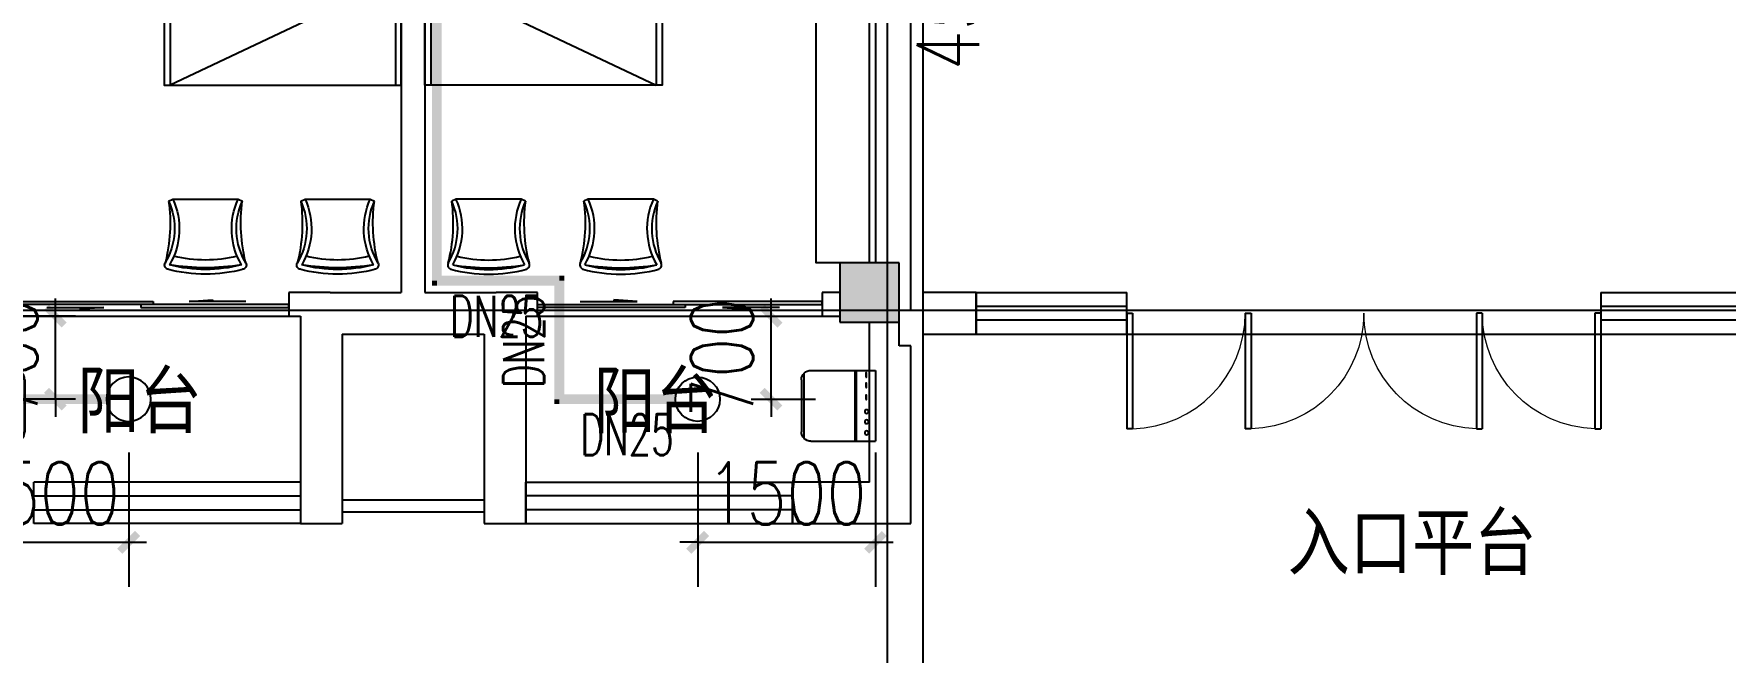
# Model space of a CAD drawing. Extents: x 0 to 2838408, y -923048 to 203859.
# Drawn here: x 2722063 to 2736331, y -689426 to -684208 of the extents above; entities that cross this region are included whole.
import ezdxf

# ---------------------------------------------------------------- set-up
doc = ezdxf.new("R2010")
doc.units = 0
doc.header["$LTSCALE"] = 1000
for name, color, linetype in [('A-Fixt', 81, 'Continuous'), ('COLUMN', 9, 'Continuous'), ('DIM_喷淋', 3, 'Continuous'), ('DOTE', 8, 'Continuous'), ('E2-栏杆', 92, 'Continuous'), ('EQUIP_喷头', 7, 'Continuous'), ('PIPE-喷淋', 6, 'Continuous'), ('PUB_HATCH', 8, 'Continuous'), ('PUB_TEXT', 7, 'Continuous'), ('TEXT_喷淋', 7, 'Continuous'), ('TWT_DIM', 3, 'Continuous'), ('WALL', 9, 'Continuous'), ('WINDOW', 4, 'Continuous'), ('XREF', 8, 'Continuous'), ('配景', 3, 'Continuous')]:
    doc.layers.add(name, color=color, linetype=linetype)
doc.styles.add('_TCH_DIM_T3', font='SIMPLEX', dxfattribs={"width": 0.75, "bigfont": 'HZTXT'})
doc.styles.add('_TWT_PIPEDN', font='SIMPLEX', dxfattribs={"width": 0.8, "height": 2.3, "bigfont": 'HZTXT'})
doc.styles.get("Standard").update_dxf_attribs({"font": 'geniso.shx', "bigfont": 'hztxt.shx'})
doc.dimstyles.new('_TWT_ARCH&&150', dxfattribs={"dimtxt": 525, "dimasz": 150, "dimexe": 375, "dimexo": 450, "dimgap": 150, "dimtad": 1, "dimdec": 0, "dimzin": 0, "dimdsep": 46, "dimtxsty": '_TCH_DIM_T3', "dimblk": 'ARCHTICK', "dimcen": 0.09, "dimclrt": 7, "dimazin": 2, "dimtfac": 1, "dimtdec": 0, "dimtix": 1, "dimtmove": 2, "dimatfit": 3, "dimfxl": 1, "dimtolj": 1, "dimtzin": 0, "dimarcsym": 0})

# ---------------------------------------------------------------- blocks, each defined once
blk = doc.blocks.new('单人床')
at = {"layer": 'A-Fixt'}
for p, q in [((47774, 13973), (48674, 13973)), ((47774, 12073), (48674, 13973)), ((47774, 12073), (48674, 12073))]:
    blk.add_line(p, q, dxfattribs=at)
blk.add_lwpolyline([(47774, 14023), (48674, 14023), (48674, 12023), (47774, 12023), (47774, 14023)], dxfattribs=at)
blk = doc.blocks.new('CH_AP01')
for p, q in [((-311, 17), (-275, 0)), ((-275, 0), (275, 0)), ((275, 0), (311, 17))]:
    blk.add_line(p, q)
for centre, radius, start, end in [((-307, 555), 37.8, 100.1859, 202.8359), ((0, -579), 1213, 74.7104, 105.2896), ((0, -579), 1173, 75.0287, 104.9713), ((0, -1278), 1857, 80.611, 99.389), ((307, 555), 37.8, 337.1641, 79.8141), ((-1658, 202), 1360, 352.1659, 14.4283), ((-824, 250), 563, 335.5038, 31.0903), ((-824, 250), 603, 335.5038, 30.2691), ((0, -579), 1093, 75.8767, 104.1233), ((824, 250), 603, 149.7309, 204.4962), ((824, 250), 563, 148.9097, 204.4962), ((1658, 202), 1360, 165.5717, 187.8341)]:
    blk.add_arc(centre, radius, start, end)
blk = doc.blocks.new('A$C61295E98')
at = {"color": 3}
for p, q in [((544, 598), (0, 598)), ((0, 598), (0, 0)), ((161, 598), (161, 0)), ((170, 0), (170, 598)), ((603, 572), (603, 26)), ((624, 518), (624, 80)), ((544, 0), (0, 0))]:
    blk.add_line(p, q, dxfattribs=at)
for points in [[(82, 540), (75, 540), (75, 577), (82, 577)], [(82, 453), (75, 453), (75, 490), (82, 490)], [(82, 353), (75, 353), (75, 389), (82, 389)]]:
    blk.add_lwpolyline(points, close=True, dxfattribs=at)
for centre in [(74, 250), (74, 164), (74, 71)]:
    blk.add_circle(centre, 15.7, dxfattribs=at)
for centre, start, end in [((544, 518), 360, 90), ((544, 80), 270, 0)]:
    blk.add_arc(centre, 80, start, end, dxfattribs=at)
blk = doc.blocks.new('宿舍')
at = {"layer": 'A-Fixt'}
for p, q in [((47854, 13802), (48354, 15702)), ((48354, 13802), (47854, 15702)), ((47854, 13802), (48354, 13802))]:
    blk.add_line(p, q, dxfattribs=at)
for points in [[(47854, 8602), (48354, 8602), (48354, 15702), (47854, 15702)], [(47854, 10676), (47970, 10676), (47970, 11743), (47854, 11743)]]:
    blk.add_lwpolyline(points, close=True, dxfattribs=at)
at = {"xscale": -1, "rotation": 90}
for p in [(63677, 60475), (63677, 58775)]:
    blk.add_blockref('单人床', p, dxfattribs=at)
at = {"layer": 'A-Fixt', "xscale": -1, "rotation": 180}
for p in [(50002, 9140), (51117, 9140)]:
    blk.add_blockref('CH_AP01', p, dxfattribs=at)
at = {"layer": '配景', "color": 252}
blk.add_blockref('A$C61295E98', (47854, 7097), dxfattribs=at)
blk = doc.blocks.new('$WINLIB2D$00000001')
at = {"color": 0}
for points in [[(-0.5, 0.5), (-0.5, -0.5)], [(-0.5, 0.5), (0.5, 0.5)], [(0.5, -0.5), (0.5, 0.5)], [(0.5, 0.1667), (-0.5, 0.1667)], [(0.5, -0.1667), (-0.5, -0.1667)], [(-0.5, -0.5), (0.5, -0.5)]]:
    blk.add_lwpolyline(points, dxfattribs=at)
blk = doc.blocks.new('$DorLib2D$00000131')
at = {"color": 0, "linetype": 'Continuous'}
for p, q in [((0.15, 0.125), (0.2319, 0.1973)), ((0.2319, 0.1973), (0.2319, 0.125)), ((-0.5, 0.125), (-0.5, 0)), ((0.0192, 0.125), (-0.5, 0.125)), ((0.0192, 0), (0.0192, 0.125)), ((0.35, 0.125), (0.15, 0.125)), ((-0.5, 0), (0.0192, 0)), ((-0.024, 0), (0.5, 0)), ((-0.024, -0.125), (-0.024, 0)), ((0.5, 0), (0.5, -0.125)), ((-0.35, -0.125), (-0.15, -0.125)), ((-0.2319, -0.1973), (-0.2319, -0.125)), ((-0.15, -0.125), (-0.2319, -0.1973)), ((0.5, -0.125), (-0.024, -0.125))]:
    blk.add_line(p, q, dxfattribs=at)
blk = doc.blocks.new('$DorLib2D$00000001')
for p, q in [((0.45, 0.975), (0.5, 0.975)), ((0.45, 0), (0.45, 0.975)), ((0.5, 0), (0.5, 0.975)), ((0.5, 0), (0.45, 0))]:
    blk.add_line(p, q)
at = {"lineweight": 13}
blk.add_arc((0.475, 0), 0.975, 91.4693, 180, dxfattribs=at)
blk = doc.blocks.new('$DorLib2D$00000002')
for p, q in [((-0.5, 0), (-0.5, 0.4875)), ((-0.475, 0.4875), (-0.5, 0.4875)), ((-0.475, 0), (-0.475, 0.4875)), ((0.475, 0), (0.475, 0.4875)), ((0.475, 0.4875), (0.5, 0.4875)), ((0.5, 0), (0.5, 0.4875)), ((-0.5, 0), (-0.475, 0)), ((0.5, 0), (0.475, 0))]:
    blk.add_line(p, q)
at = {"lineweight": 13}
for centre, start, end in [((-0.4875, 0), 0, 88.53072), ((0.4875, 0), 91.46928, 180)]:
    blk.add_arc(centre, 0.4875, start, end, dxfattribs=at)
blk = doc.blocks.new('4F1')
at = {"layer": 'PUB_HATCH'}
blk.add_hatch(color=256, dxfattribs=at).paths.add_polyline_path([(2393316.7, -686141.3), (2392816.7, -686141.3), (2392816.7, -686641.3), (2393316.7, -686641.3)])
at = {"layer": 'COLUMN'}
for p, q in [((2393316.7, -686141.3), (2392816.7, -686141.3)), ((2392816.7, -686141.3), (2392816.7, -686641.3)), ((2393316.7, -686641.3), (2393316.7, -686141.3)), ((2392816.7, -686641.3), (2393316.7, -686641.3))]:
    blk.add_line(p, q, dxfattribs=at)
at = {"layer": 'DOTE'}
for p, q in [((2393216.7, -606941.3), (2393216.7, -690141.3)), ((2393516.7, -606941.3), (2393516.7, -690141.3)), ((2343216.7, -686541.3), (2453916.7, -686541.3)), ((2343216.7, -686541.3), (2453916.7, -686541.3))]:
    blk.add_line(p, q, dxfattribs=at)
at = {"layer": 'E2-栏杆'}
for points in [[(2388616.7, -688141.3), (2389816.7, -688141.3)], [(2388616.7, -688241.3), (2389816.7, -688241.3)]]:
    blk.add_lwpolyline(points, dxfattribs=at)
at = {"layer": 'WALL'}
for p, q in [((2389116.7, -681441.3), (2389116.7, -686391.3)), ((2389316.7, -681441.3), (2389316.7, -686391.3)), ((2393066.7, -686141.3), (2393066.7, -684041.3)), ((2393416.7, -686541.3), (2393416.7, -684041.3)), ((2388516.7, -686391.3), (2388166.7, -686391.3)), ((2388166.7, -686391.3), (2388166.7, -686591.3)), ((2388516.7, -686391.3), (2389116.7, -686391.3)), ((2389316.7, -686391.3), (2389916.7, -686391.3)), ((2390266.7, -686391.3), (2389916.7, -686391.3)), ((2390266.7, -686591.3), (2390266.7, -686391.3)), ((2392816.7, -686391.3), (2392666.7, -686391.3)), ((2392666.7, -686391.3), (2392666.7, -686591.3)), ((2393966.7, -686391.3), (2393516.7, -686391.3)), ((2393516.7, -686391.3), (2393516.7, -686741.3)), ((2393966.7, -686741.3), (2393966.7, -686391.3)), ((2388166.7, -686591.3), (2388266.7, -686591.3)), ((2388266.7, -686591.3), (2388266.7, -687991.3)), ((2390166.7, -686591.3), (2390266.7, -686591.3)), ((2390166.7, -686591.3), (2390166.7, -687991.3)), ((2392666.7, -686591.3), (2392816.7, -686591.3)), ((2393316.7, -686541.3), (2393416.7, -686541.3)), ((2388616.7, -686741.3), (2389216.7, -686741.3)), ((2388616.7, -686741.3), (2388616.7, -688341.3)), ((2389216.7, -686741.3), (2389816.7, -686741.3)), ((2389816.7, -686741.3), (2389816.7, -688341.3)), ((2393066.7, -686841.3), (2393066.7, -686641.3)), ((2393316.7, -686841.3), (2393316.7, -686641.3)), ((2393516.7, -686741.3), (2393966.7, -686741.3)), ((2393066.7, -687991.3), (2393066.7, -686841.3)), ((2393416.7, -686841.3), (2393316.7, -686841.3)), ((2393416.7, -688341.3), (2393416.7, -686841.3)), ((2388266.7, -687991.3), (2388266.7, -688341.3)), ((2390166.7, -688341.3), (2390166.7, -687991.3)), ((2393066.7, -687991.3), (2392416.7, -687991.3)), ((2392416.7, -687991.3), (2392416.7, -688341.3)), ((2388266.7, -688341.3), (2388616.7, -688341.3)), ((2389816.7, -688341.3), (2390166.7, -688341.3)), ((2392416.7, -688341.3), (2393416.7, -688341.3))]:
    blk.add_line(p, q, dxfattribs=at)
at = {"layer": 'WINDOW'}
for p, q in [((2385766.7, -686591.3), (2388166.7, -686591.3)), ((2390266.7, -686591.3), (2392666.7, -686591.3)), ((2395236.7, -686741.3), (2396236.7, -686741.3)), ((2396236.7, -686741.3), (2398236.7, -686741.3)), ((2398236.7, -686741.3), (2399236.7, -686741.3))]:
    blk.add_line(p, q, dxfattribs=at)
blk.add_blockref('宿舍', (2337462.9, -694743))
at = {"xscale": -1, "rotation": 359.9999999999999}
blk.add_blockref('宿舍', (2440970.6, -694743), dxfattribs=at)
at = {"layer": 'WINDOW'}
for name, p, xscale, yscale, zscale in [('$DorLib2D$00000131', (2386966.7, -686491.3), -2400, -200, -2400), ('$DorLib2D$00000131', (2391466.7, -686491.3), 2400, -200, 2400), ('$WINLIB2D$00000001', (2394601.7, -686566.3), 1270.000000000466, 350, 1270.000000000466), ('$WINLIB2D$00000001', (2400089.2, -686566.3), 1705.000000023516, 350, 1705.000000023516), ('$DorLib2D$00000001', (2395736.7, -686566.3), -1000, -1000, -1000), ('$DorLib2D$00000002', (2397236.7, -686566.3), 2000, -2000, 2000), ('$DorLib2D$00000001', (2398736.7, -686566.3), 1000, -1000, 1000), ('$WINLIB2D$00000001', (2387141.7, -688166.3), -2249.999999993481, 350, -2249.999999993481), ('$WINLIB2D$00000001', (2391291.7, -688166.3), 2249.999999993481, 350, 2249.999999993481)]:
    blk.add_blockref(name, p, dxfattribs=dict(at, xscale=xscale, yscale=yscale, zscale=zscale))
at = {"layer": 'PUB_TEXT'}
for s, p in [('阳台', (2386384.5, -687579.4)), ('阳台', (2390737.8, -687579.4)), ('入口平台', (2396593.5, -688775.5))]:
    blk.add_text(s, height=525, dxfattribs=at).set_placement(p)
blk = doc.blocks.new('_ArchTick')
at = {"color": 0, "linetype": 'ByBlock', "const_width": 0.4}
blk.add_lwpolyline([(-0.5, -0.5), (0.5, 0.5)], dxfattribs=at)
blk = doc.blocks.new('*D2683')
at = {"layer": 'Defpoints', "color": 0, "linetype": 'ByBlock', "transparency": 16777216}
for p in [(2721363, -687291), (2722863, -687291), (2722863, -688499)]:
    blk.add_point(p, dxfattribs=at)
at = {"layer": 'TWT_DIM', "color": 0, "linetype": 'ByBlock', "lineweight": -2, "transparency": 16777216}
for p, q in [((2721363, -687741), (2721363, -688874)), ((2722863, -687741), (2722863, -688874)), ((2721363, -688499), (2721213, -688499)), ((2721363, -688499), (2722863, -688499)), ((2722863, -688499), (2723013, -688499))]:
    blk.add_line(p, q, dxfattribs=at)
at = {"layer": 'TWT_DIM', "color": 0, "linetype": 'ByBlock', "lineweight": -2, "transparency": 16777216, "xscale": 150, "yscale": 150, "zscale": 150}
blk.add_blockref('_ArchTick', (2721363, -688499), dxfattribs=at)
at = {"layer": 'TWT_DIM', "color": 0, "linetype": 'ByBlock', "lineweight": -2, "transparency": 16777216, "xscale": 150, "yscale": 150, "zscale": 150, "rotation": 180}
blk.add_blockref('_ArchTick', (2722863, -688499), dxfattribs=at)
at = {"layer": 'TWT_DIM', "color": 7, "linetype": 'ByBlock', "transparency": 16777216, "insert": (2722113, -688086), "char_height": 525, "attachment_point": 5, "style": '_TCH_DIM_T3'}
blk.add_mtext('\\A1;1500', dxfattribs=at)
blk = doc.blocks.new('*D2684')
at = {"layer": 'Defpoints', "color": 0, "linetype": 'ByBlock', "transparency": 16777216}
for p in [(2722244, -686591), (2722863, -686591), (2722863, -687291)]:
    blk.add_point(p, dxfattribs=at)
at = {"layer": 'TWT_DIM', "color": 0, "linetype": 'ByBlock', "lineweight": -2, "transparency": 16777216}
for p, q in [((2722244, -686591), (2722244, -686441)), ((2722413, -686591), (2721869, -686591)), ((2722244, -687291), (2722244, -686591)), ((2722413, -687291), (2721869, -687291)), ((2722244, -687291), (2722244, -687441))]:
    blk.add_line(p, q, dxfattribs=at)
at = {"layer": 'TWT_DIM', "color": 0, "linetype": 'ByBlock', "lineweight": -2, "transparency": 16777216, "xscale": 150, "yscale": 150, "zscale": 150}
for p, rotation in [((2722244, -686591), 270), ((2722244, -687291), 90)]:
    blk.add_blockref('_ArchTick', p, dxfattribs=dict(at, rotation=rotation))
at = {"layer": 'TWT_DIM', "color": 7, "linetype": 'ByBlock', "transparency": 16777216, "insert": (2721831, -686941), "char_height": 525, "attachment_point": 5, "rotation": 90, "style": '_TCH_DIM_T3'}
blk.add_mtext('\\A1;700', dxfattribs=at)
blk = doc.blocks.new('*D2702')
at = {"layer": 'Defpoints', "color": 0, "linetype": 'ByBlock', "transparency": 16777216}
for p in [(2727663, -687291), (2729163, -687291), (2729163, -688499)]:
    blk.add_point(p, dxfattribs=at)
at = {"layer": 'TWT_DIM', "color": 0, "linetype": 'ByBlock', "lineweight": -2, "transparency": 16777216}
for p, q in [((2727663, -687741), (2727663, -688874)), ((2729163, -687741), (2729163, -688874)), ((2727663, -688499), (2727513, -688499)), ((2727663, -688499), (2729163, -688499)), ((2729163, -688499), (2729313, -688499))]:
    blk.add_line(p, q, dxfattribs=at)
at = {"layer": 'TWT_DIM', "color": 0, "linetype": 'ByBlock', "lineweight": -2, "transparency": 16777216, "xscale": 150, "yscale": 150, "zscale": 150}
blk.add_blockref('_ArchTick', (2727663, -688499), dxfattribs=at)
at = {"layer": 'TWT_DIM', "color": 0, "linetype": 'ByBlock', "lineweight": -2, "transparency": 16777216, "xscale": 150, "yscale": 150, "zscale": 150, "rotation": 180}
blk.add_blockref('_ArchTick', (2729163, -688499), dxfattribs=at)
at = {"layer": 'TWT_DIM', "color": 7, "linetype": 'ByBlock', "transparency": 16777216, "insert": (2728413, -688086), "char_height": 525, "attachment_point": 5, "style": '_TCH_DIM_T3'}
blk.add_mtext('\\A1;1500', dxfattribs=at)
blk = doc.blocks.new('*D2703')
at = {"layer": 'Defpoints', "color": 0, "linetype": 'ByBlock', "transparency": 16777216}
for p in [(2727663, -686591), (2728282, -686591), (2727663, -687291)]:
    blk.add_point(p, dxfattribs=at)
at = {"layer": 'TWT_DIM', "color": 0, "linetype": 'ByBlock', "lineweight": -2, "transparency": 16777216}
for p, q in [((2728282, -686591), (2728282, -686441)), ((2728113, -686591), (2728657, -686591)), ((2728282, -687291), (2728282, -686591)), ((2728113, -687291), (2728657, -687291)), ((2728282, -687291), (2728282, -687441))]:
    blk.add_line(p, q, dxfattribs=at)
at = {"layer": 'TWT_DIM', "color": 0, "linetype": 'ByBlock', "lineweight": -2, "transparency": 16777216, "xscale": 150, "yscale": 150, "zscale": 150}
for p, rotation in [((2728282, -686591), 270), ((2728282, -687291), 90)]:
    blk.add_blockref('_ArchTick', p, dxfattribs=dict(at, rotation=rotation))
at = {"layer": 'TWT_DIM', "color": 7, "linetype": 'ByBlock', "transparency": 16777216, "insert": (2727869, -686941), "char_height": 525, "attachment_point": 5, "rotation": 90, "style": '_TCH_DIM_T3'}
blk.add_mtext('\\A1;700', dxfattribs=at)
blk = doc.blocks.new('*D3154')
at = {"layer": 'Defpoints', "color": 0, "linetype": 'ByBlock', "transparency": 16777216}
for p in [(2730113, -683141), (2730663, -683141), (2730663, -683591)]:
    blk.add_point(p, dxfattribs=at)
at = {"layer": 'DIM_喷淋', "color": 0, "linetype": 'ByBlock', "lineweight": -2, "transparency": 16777216}
for p, q in [((2730213, -683141), (2729738, -683141)), ((2730113, -683591), (2730113, -683141)), ((2730213, -683591), (2729738, -683591))]:
    blk.add_line(p, q, dxfattribs=at)
at = {"layer": 'DIM_喷淋', "color": 0, "linetype": 'ByBlock', "lineweight": -2, "transparency": 16777216, "xscale": 150, "yscale": 150, "zscale": 150}
for p, rotation in [((2730113, -683141), 90), ((2730113, -683591), 270)]:
    blk.add_blockref('_ArchTick', p, dxfattribs=dict(at, rotation=rotation))
at = {"layer": 'DIM_喷淋', "color": 7, "linetype": 'ByBlock', "transparency": 16777216, "insert": (2729775, -684011), "char_height": 525, "attachment_point": 5, "rotation": 90, "style": '_TCH_DIM_T3'}
blk.add_mtext('\\A1;450', dxfattribs=at)
blk = doc.blocks.new('$TwtSys$00000125')
blk.add_circle((0, 0, 0), 1)

msp = doc.modelspace()

# ---------------------------------------------------------------- hatches: boundary and pattern name
at = {"layer": 'PIPE-喷淋', "linetype": 'ByBlock'}
for points in [[(2725462.5, -686291.3), (2725421.3, -686291.3), (2725421.3, -686332.5)], [(2725462.5, -686291.3), (2725462.5, -686332.5), (2725421.3, -686332.5)], [(2726495.8, -686291.3), (2726537, -686291.3), (2726537, -686250)], [(2726495.8, -686291.3), (2726495.8, -686250), (2726537, -686250)], [(2726495.8, -687291.3), (2726454.5, -687291.3), (2726454.5, -687332.5)], [(2726495.8, -687291.3), (2726495.8, -687332.5), (2726454.5, -687332.5)]]:
    msp.add_hatch(color=256, dxfattribs=at).paths.add_polyline_path(points)

# ---------------------------------------------------------------- linework, layer by layer
at = {"layer": 'PIPE-喷淋', "linetype": 'ByBlock', "ltscale": 1.5, "const_width": 82.5}
for points in [[(2725462.5, -681101.8), (2725462.5, -686291.3)], [(2725462.5, -686291.3), (2726495.8, -686291.3)], [(2726495.8, -686291.3), (2726495.8, -687291.3)], [(2719850, -687291.3), (2722675, -687291.3)], [(2726495.8, -687291.3), (2727475, -687291.3)]]:
    msp.add_lwpolyline(points, dxfattribs=at)

# ---------------------------------------------------------------- block references
at = {"layer": 'EQUIP_喷头', "linetype": 'ByBlock', "xscale": 187.5, "yscale": -187.5, "zscale": 187.5}
msp.add_blockref('$TwtSys$00000125', (2722862.5, -687291.3), dxfattribs=at)
at = {"layer": 'EQUIP_喷头', "linetype": 'ByBlock', "xscale": 187.5, "yscale": 187.5, "zscale": 187.5, "rotation": 180}
msp.add_blockref('$TwtSys$00000125', (2727662.5, -687291.3), dxfattribs=at)
at = {"layer": 'XREF'}
msp.add_blockref('4F1', (336045.8, 0), dxfattribs=at)

# ---------------------------------------------------------------- texts
at = {"layer": 'TEXT_喷淋', "color": 251, "linetype": 'ByBlock', "style": '_TWT_PIPEDN', "width": 0.64}
for p in [(2725574.4, -686763.8), (2726674.4, -687763.8)]:
    msp.add_text('DN25', height=345, dxfattribs=at).set_placement(p)
msp.add_text('DN25', height=345, rotation=90, dxfattribs=at).set_placement((2726368.3, -687196.1))

# ---------------------------------------------------------------- dimensions: what is measured, and where the dimension line sits
at = {"layer": 'DIM_喷淋', "linetype": 'ByBlock'}
dim = msp.add_linear_dim(base=(2730112.5, -683141.3), p1=(2730662.5, -683591.3), p2=(2730662.5, -683141.3), angle=90, dimstyle='_TWT_ARCH&&150', dxfattribs=at)
dim.commit()
dim.dimension.update_dxf_attribs({"geometry": '*D3154', "text_midpoint": (2729775, -684011.3), "dimtype": 129})
at = {"layer": 'TWT_DIM', "linetype": 'ByBlock'}
for p1, p2, distance, picture, middle in [((2722862.5, -687291.3), (2722862.5, -686591.3), 619, '*D2684', (2721831, -686941.3)), ((2727662.5, -687291.3), (2727662.5, -686591.3), -619, '*D2703', (2727869, -686941.3)), ((2721362.5, -687291.3), (2722862.5, -687291.3), -1207.4, '*D2683', (2722112.5, -688086.2)), ((2727662.5, -687291.3), (2729162.5, -687291.3), -1207.4, '*D2702', (2728412.5, -688086.2))]:
    dim = msp.add_aligned_dim(p1=p1, p2=p2, distance=distance, dimstyle='_TWT_ARCH&&150', dxfattribs=at)
    dim.commit()
    dim.dimension.update_dxf_attribs({"geometry": picture, "text_midpoint": middle})

doc.saveas('drawing.dxf')
